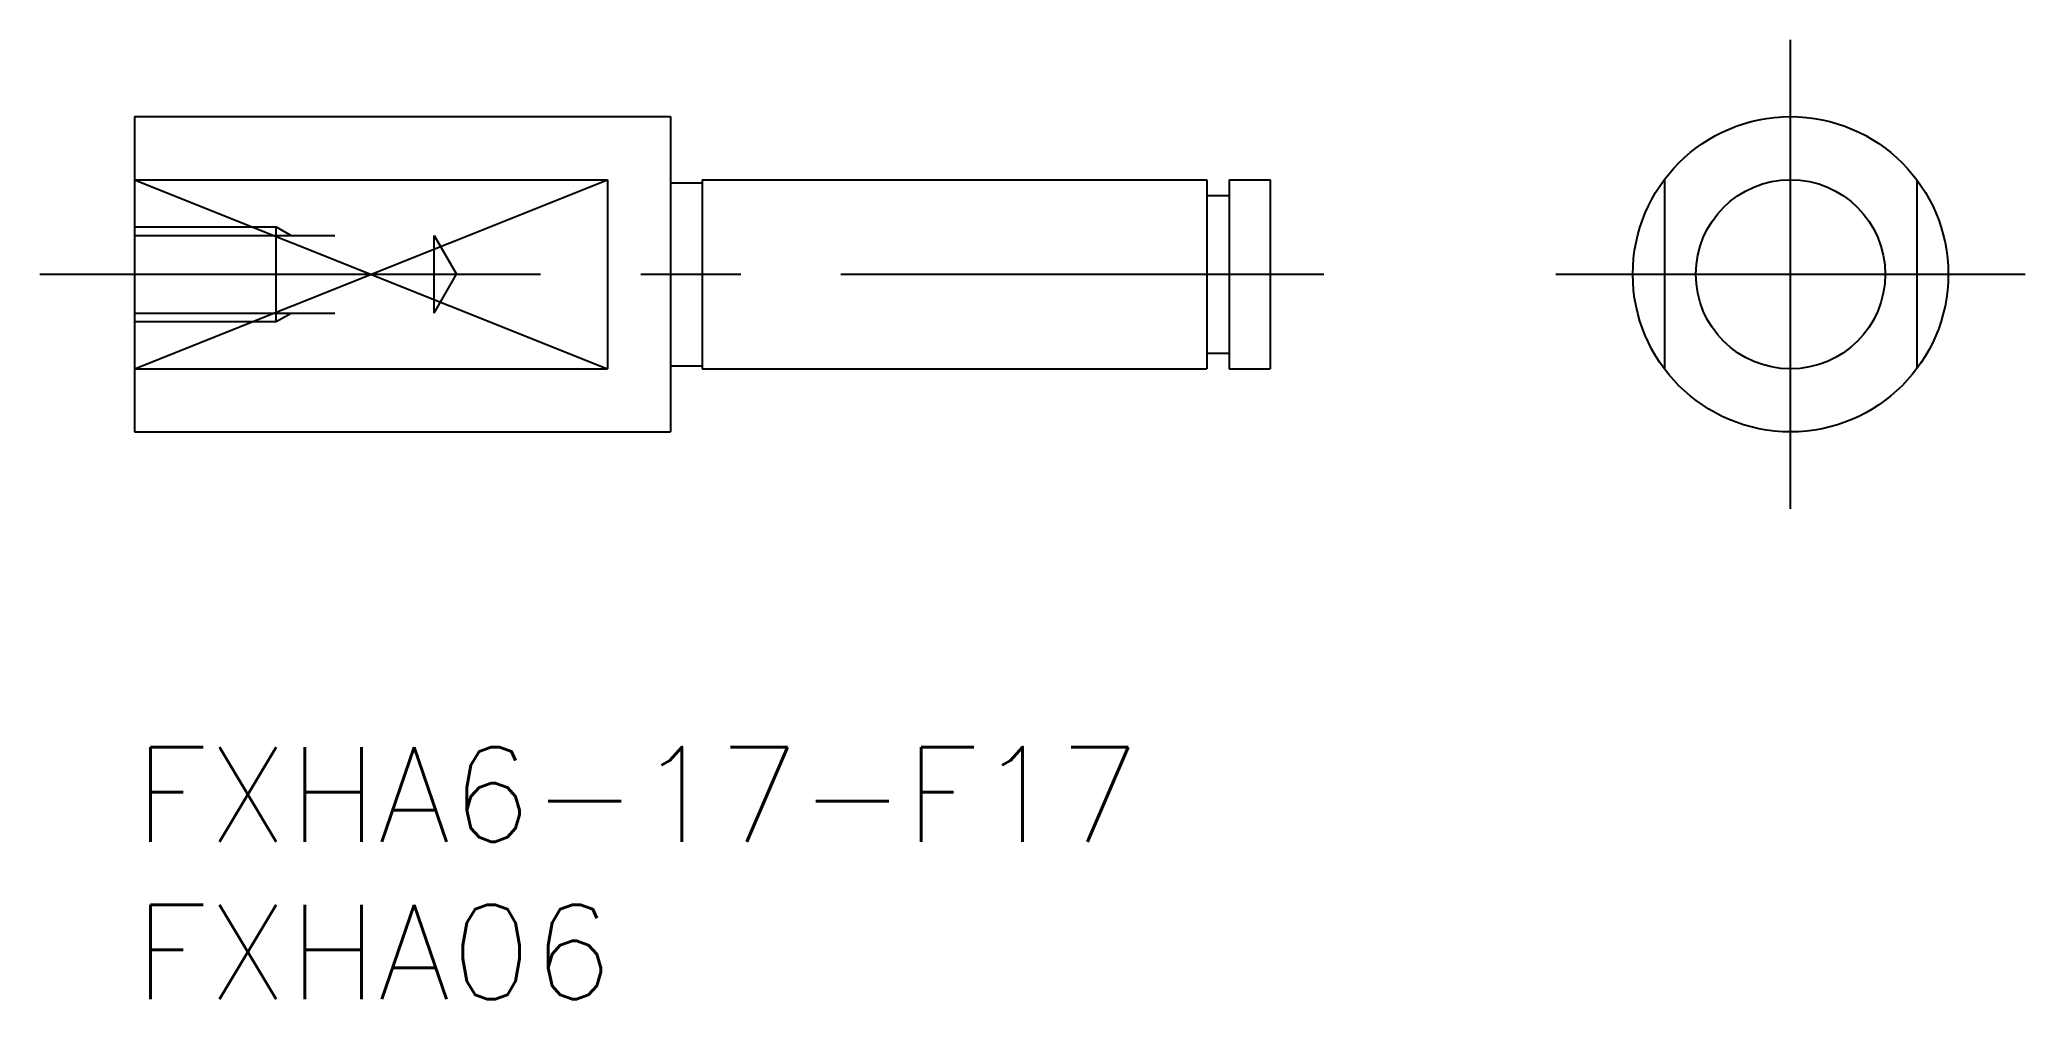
# Model space of a CAD drawing. Extents: x -3 to 59.9, y -8 to 22.4.
import ezdxf

# ---------------------------------------------------------------- set-up
doc = ezdxf.new("R2010")
doc.units = 0
doc.header["$LTSCALE"] = 0.5
doc.linetypes.add('CENTER', pattern=[50.8, 31.75, -6.35, 6.35, -6.35])
doc.linetypes.add('DASHED', pattern=[19.05, 12.7, -6.35])
for name, color, linetype in [('MSM_CENTER', 1, 'CENTER'), ('MSM_CONTINUOUS', 7, 'CONTINUOUS'), ('MSM_DASHED', 4, 'DASHED'), ('MSM_NARROW', 5, 'CONTINUOUS'), ('MSM_PART_NUMBER', 7, 'CONTINUOUS')]:
    doc.layers.add(name, color=color, linetype=linetype)
doc.styles.get("Standard").update_dxf_attribs({"font": 'txt.shx', "height": 3, "bigfont": 'bigfont.shx'})

# ---------------------------------------------------------------- blocks, each defined once
blk = doc.blocks.new('*U6')
at = {"layer": 'MSM_PART_NUMBER'}
blk.add_text('FXHA6-17-F17', height=3, dxfattribs=at).set_placement((0, -3))
blk = doc.blocks.new('*U7')
at = {"layer": 'MSM_PART_NUMBER'}
blk.add_text('FXHA06', height=3, dxfattribs=at).set_placement((0, -8))

msp = doc.modelspace()

# ---------------------------------------------------------------- linework, layer by layer
at = {"layer": 'MSM_CENTER'}
for p, q in [((52.5, 7.559), (52.5, 22.441)), ((-3, 15), (37.709, 15)), ((45.059, 15), (59.942, 15))]:
    msp.add_line(p, q, dxfattribs=at)
at = {"layer": 'MSM_CONTINUOUS'}
for p, q in [((0, 20), (17, 20)), ((0, 20), (0, 10)), ((17, 20), (17, 10)), ((0, 18), (15, 18)), ((15, 18), (15, 12)), ((17, 17.9), (18, 17.9)), ((18, 18), (34, 18)), ((18, 18), (18, 12)), ((34, 18), (34, 12)), ((34.7, 18), (34.7, 12)), ((34.7, 18), (36, 18)), ((36, 18), (36, 12)), ((34, 17.5), (34.7, 17.5)), ((0, 12), (15, 12)), ((17, 12.1), (18, 12.1)), ((18, 12), (34, 12)), ((34, 12.5), (34.7, 12.5)), ((34.7, 12), (36, 12)), ((0, 10), (17, 10))]:
    msp.add_line(p, q, dxfattribs=at)
for radius in [5, 3]:
    msp.add_circle((52.5, 15), radius, dxfattribs=at)
at = {"layer": 'MSM_DASHED'}
for p, q in [((48.5, 18), (48.5, 12)), ((56.5, 18), (56.5, 12)), ((0, 16.5), (4.5, 16.5)), ((4.5, 16.5), (4.969, 16.229)), ((4.5, 13.5), (4.5, 16.5)), ((0, 16.229), (9.5, 16.229)), ((9.5, 13.77), (9.5, 16.229)), ((9.5, 16.229), (10.21, 15)), ((9.5, 13.77), (10.21, 15)), ((0, 13.77), (9.5, 13.77)), ((0, 13.5), (4.5, 13.5)), ((4.5, 13.5), (4.969, 13.77))]:
    msp.add_line(p, q, dxfattribs=at)
at = {"layer": 'MSM_NARROW'}
for p, q in [((0, 18), (15, 12)), ((0, 12), (15, 18))]:
    msp.add_line(p, q, dxfattribs=at)

# ---------------------------------------------------------------- block references
at = {"layer": 'MSM_CONTINUOUS'}
for name in ['*U6', '*U7']:
    msp.add_blockref(name, (0, 0), dxfattribs=at)

doc.saveas('drawing.dxf')
